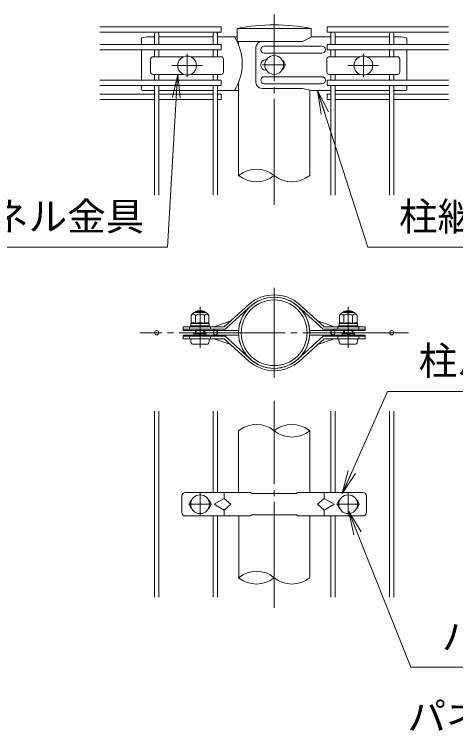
# Model space of a CAD drawing. Units: millimetres, scale not verified. Extents: x -4200 to 4200, y -2970 to 2970.
# Drawn here: x 2234 to 2985, y 201 to 1424 of the extents above; entities that cross this region are included whole.
import ezdxf
from ezdxf.enums import TextEntityAlignment as Align

# ---------------------------------------------------------------- set-up
doc = ezdxf.new("R2010")
doc.units = ezdxf.units.MM
doc.header["$LTSCALE"] = 10
doc.linetypes.add('LONG_CHAIN', pattern=[21, 18, -1, 1, -1])
for name, color, linetype, lineweight in [('0-3_D-STR1', 1, 'Continuous', 9), ('0-4_D-BMK', 2, 'LONG_CHAIN', 9), ('0-5_D-STR-DIM', 7, 'Continuous', 9), ('0-6_0', 7, 'Continuous', 9), ('0-8_D-STR2', 7, 'Continuous', 9), ('0-9_D-STR3', 3, 'Continuous', 9), ('0-D_D-STR-TXT', 7, 'Continuous', 9)]:
    doc.layers.add(name, color=color, linetype=linetype, lineweight=lineweight)
doc.styles.add('ＭＳ ゴシック', font='')
doc.styles.get('ＭＳ ゴシック').set_extended_font_data('MS Gothic')

# ---------------------------------------------------------------- blocks, each defined once
blk = doc.blocks.new('_Open')
at = {"layer": '0-6_0'}
blk.add_line((-10, 1.667), (0, 0), dxfattribs=at)
blk.add_lwpolyline([(-10, -1.667), (0, 0), (-10, 0)], dxfattribs=at)

msp = doc.modelspace()

# ---------------------------------------------------------------- linework, layer by layer
at = {"layer": '0-3_D-STR1'}
for p, q in [((2739.38, 1400.46), (2613.58, 1400.46)), ((2613.58, 1400.46), (2613.58, 1378.46)), ((2739.38, 1385.79), (2739.38, 1400.46)), ((2724.44, 1378.46), (2613.58, 1378.46)), ((2615.98, 1378.46), (2615.98, 1372.64)), ((2615.98, 1308.71), (2615.98, 1150.46)), ((2736.98, 1150.46), (2736.98, 1295.69)), ((2615.98, 716.15), (2615.98, 611.15)), ((2736.98, 611.15), (2736.98, 716.15)), ((2616.09, 571.15), (2616.09, 466.15)), ((2736.98, 466.15), (2736.98, 571.15))]:
    msp.add_line(p, q, dxfattribs=at)
for radius in [60.5, 55.9]:
    msp.add_circle((2676.48, 882.82), radius, dxfattribs=at)
msp.add_arc((2676.48, 1078), 328.53, 78.96219, 101.03781, dxfattribs=at)
at = {"layer": '0-4_D-BMK'}
for p, q in [((2676.48, 1100.58), (2676.48, 1424.46)), ((2528.31, 1357.44), (2528.31, 1317.44)), ((2828.31, 1357.44), (2828.31, 1317.44)), ((2502.31, 1337.44), (2554.31, 1337.44)), ((2656.48, 1338.46), (2696.48, 1338.46)), ((2802.31, 1337.44), (2854.31, 1337.44)), ((2676.48, 959.02), (2676.48, 806.62)), ((2550.4, 857.42), (2550.4, 927.07)), ((2802.56, 857.42), (2802.56, 927.07)), ((2905.08, 882.82), (2447.88, 882.82)), ((2676.48, 415.03), (2676.48, 767.28)), ((2550.48, 571.15), (2550.48, 611.15)), ((2802.48, 571.15), (2802.48, 611.15)), ((2530.48, 591.15), (2570.48, 591.15)), ((2782.48, 591.15), (2822.48, 591.15))]:
    msp.add_line(p, q, dxfattribs=at)
at = {"layer": '0-5_D-STR-DIM'}
for centre, radius, start, end in [((2646.23, 1113.14), 48.04, 50.97549, 129.02451), ((2646.23, 1187.78), 48.04, 230.97549, 309.02451), ((2706.73, 1187.78), 48.04, 230.97549, 309.02451), ((2646.23, 678.83), 48.04, 50.97549, 129.02451), ((2706.73, 678.83), 48.04, 50.97549, 129.02451), ((2706.73, 753.48), 48.04, 230.97549, 309.02451), ((2646.28, 428.96), 47.91, 50.92646, 129.07354), ((2646.28, 503.34), 47.91, 230.92646, 309.07354), ((2706.73, 503.48), 48.04, 230.97549, 309.02451)]:
    msp.add_arc(centre, radius, start, end, dxfattribs=at)
at = {"layer": '0-8_D-STR2'}
for p, q in [((2380.08, 1403.46), (2586.48, 1403.46)), ((2586.48, 1403.46), (2586.48, 1394.46)), ((2972.88, 1403.46), (2766.48, 1403.46)), ((2766.48, 1403.46), (2766.48, 1394.46)), ((2380.08, 1394.46), (2586.48, 1394.46)), ((2472.88, 1373.21), (2472.88, 1390.86)), ((2480.08, 1373.21), (2480.08, 1390.86)), ((2572.88, 1373.21), (2572.88, 1390.86)), ((2580.08, 1373.21), (2580.08, 1390.86)), ((2972.88, 1394.46), (2766.48, 1394.46)), ((2772.88, 1373.21), (2772.88, 1390.86)), ((2780.08, 1373.21), (2780.08, 1390.86)), ((2872.88, 1373.21), (2872.88, 1390.86)), ((2880.08, 1373.21), (2880.08, 1390.86)), ((2380.08, 1373.21), (2586.48, 1373.21)), ((2586.48, 1373.21), (2586.48, 1364.21)), ((2972.88, 1373.21), (2766.48, 1373.21)), ((2766.48, 1373.21), (2766.48, 1364.21)), ((2380.08, 1364.21), (2586.48, 1364.21)), ((2472.88, 1352.44), (2472.88, 1364.21)), ((2480.08, 1352.44), (2480.08, 1364.21)), ((2572.88, 1352.44), (2572.88, 1364.21)), ((2580.08, 1352.44), (2580.08, 1364.21)), ((2972.88, 1364.21), (2766.48, 1364.21)), ((2772.88, 1352.44), (2772.88, 1364.21)), ((2780.08, 1352.44), (2780.08, 1364.21)), ((2872.88, 1352.44), (2872.88, 1364.21)), ((2880.08, 1352.44), (2880.08, 1364.21)), ((2472.88, 1312.71), (2472.88, 1322.44)), ((2480.08, 1312.71), (2480.08, 1322.44)), ((2572.88, 1312.71), (2572.88, 1322.44)), ((2580.08, 1312.71), (2580.08, 1322.44)), ((2772.88, 1312.71), (2772.88, 1322.44)), ((2780.08, 1312.71), (2780.08, 1322.44)), ((2872.88, 1312.71), (2872.88, 1322.44)), ((2880.08, 1312.71), (2880.08, 1322.44)), ((2380.08, 1312.71), (2586.48, 1312.71)), ((2586.48, 1312.71), (2586.48, 1303.71)), ((2972.88, 1312.71), (2766.48, 1312.71)), ((2766.48, 1312.71), (2766.48, 1303.71)), ((2380.08, 1303.71), (2586.48, 1303.71)), ((2472.88, 1117.13), (2472.88, 1303.71)), ((2480.08, 1117.13), (2480.08, 1303.71)), ((2572.88, 1117.13), (2572.88, 1303.71)), ((2580.08, 1117.13), (2580.08, 1303.71)), ((2972.88, 1303.71), (2766.48, 1303.71)), ((2772.88, 1117.13), (2772.88, 1303.71)), ((2780.08, 1117.13), (2780.08, 1303.71)), ((2872.88, 1117.13), (2872.88, 1303.71)), ((2880.08, 1117.13), (2880.08, 1303.71)), ((2380.08, 1288.64), (2472.88, 1288.64)), ((2480.08, 1288.64), (2572.88, 1288.64)), ((2580.08, 1288.64), (2586.48, 1288.64)), ((2586.48, 1288.64), (2586.48, 1279.64)), ((2772.88, 1288.64), (2766.48, 1288.64)), ((2766.48, 1288.64), (2766.48, 1279.64)), ((2872.88, 1288.64), (2780.08, 1288.64)), ((2972.88, 1288.64), (2880.08, 1288.64)), ((2380.08, 1279.64), (2472.88, 1279.64)), ((2480.08, 1279.64), (2572.88, 1279.64)), ((2580.08, 1279.64), (2586.48, 1279.64)), ((2772.88, 1279.64), (2766.48, 1279.64)), ((2872.88, 1279.64), (2780.08, 1279.64)), ((2972.88, 1279.64), (2880.08, 1279.64)), ((2472.88, 432.82), (2472.88, 749.49)), ((2480.08, 432.82), (2480.08, 749.49)), ((2572.88, 612.15), (2572.88, 749.49)), ((2580.08, 612.15), (2580.08, 749.49)), ((2772.88, 612.15), (2772.88, 749.49)), ((2780.08, 612.15), (2780.08, 749.49)), ((2872.88, 432.82), (2872.88, 749.49)), ((2880.08, 432.82), (2880.08, 749.49)), ((2572.88, 432.82), (2572.88, 570.15)), ((2580.08, 432.82), (2580.08, 570.15)), ((2772.88, 432.82), (2772.88, 570.15)), ((2780.08, 432.82), (2780.08, 570.15))]:
    msp.add_line(p, q, dxfattribs=at)
for centre in [(2476.48, 882.82), (2576.48, 882.82), (2776.48, 882.82), (2876.48, 882.82)]:
    msp.add_circle(centre, 3.6, dxfattribs=at)
for centre in [(2476.48, 1390.86), (2576.48, 1390.86), (2776.48, 1390.86), (2876.48, 1390.86)]:
    msp.add_arc(centre, 3.6, 0, 180, dxfattribs=at)
at = {"layer": '0-9_D-STR3'}
for p, q in [((2460.48, 1386.46), (2450.48, 1384.46)), ((2450.48, 1384.46), (2450.48, 1373.21)), ((2460.48, 1386.46), (2472.88, 1386.46)), ((2480.08, 1386.46), (2572.88, 1386.46)), ((2580.08, 1386.46), (2612.23, 1386.46)), ((2612.23, 1386.46), (2613.58, 1385.79)), ((2740.73, 1386.46), (2724.44, 1378.46)), ((2772.88, 1386.46), (2740.73, 1386.46)), ((2872.88, 1386.46), (2780.08, 1386.46)), ((2892.48, 1386.46), (2880.08, 1386.46)), ((2892.48, 1386.46), (2902.48, 1384.46)), ((2902.48, 1384.46), (2902.48, 1373.21)), ((2724.44, 1378.46), (2655.51, 1378.46)), ((2724.44, 1378.46), (2655.51, 1378.46)), ((2757.66, 1370.46), (2659.66, 1370.46)), ((2450.48, 1364.21), (2450.48, 1312.71)), ((2645.51, 1368.46), (2645.51, 1308.46)), ((2757.66, 1358.46), (2659.66, 1358.46)), ((2902.48, 1364.21), (2902.48, 1312.71)), ((2466.31, 1348.44), (2466.31, 1326.44)), ((2470.31, 1352.44), (2522.75, 1352.44)), ((2533.88, 1352.44), (2586.31, 1352.44)), ((2590.31, 1348.44), (2590.31, 1326.44)), ((2766.31, 1348.44), (2766.31, 1326.44)), ((2770.31, 1352.44), (2822.75, 1352.44)), ((2833.88, 1352.44), (2886.31, 1352.44)), ((2890.31, 1348.44), (2890.31, 1326.44)), ((2470.31, 1322.44), (2522.75, 1322.44)), ((2533.88, 1322.44), (2586.31, 1322.44)), ((2770.31, 1322.44), (2822.75, 1322.44)), ((2833.88, 1322.44), (2886.31, 1322.44)), ((2757.66, 1318.46), (2659.66, 1318.46)), ((2450.48, 1303.71), (2450.48, 1296.82)), ((2724.44, 1298.46), (2655.51, 1298.46)), ((2757.66, 1306.46), (2659.66, 1306.46)), ((2724.44, 1298.46), (2740.73, 1294.86)), ((2902.48, 1303.71), (2902.48, 1296.82)), ((2472.88, 1294.82), (2452.48, 1294.82)), ((2572.88, 1294.82), (2480.08, 1294.82)), ((2580.08, 1294.86), (2612.23, 1294.86)), ((2615.98, 1295.66), (2612.23, 1294.86)), ((2772.88, 1294.86), (2740.73, 1294.86)), ((2780.08, 1294.82), (2872.88, 1294.82)), ((2880.08, 1294.82), (2900.48, 1294.82)), ((2591.4, 892.86), (2633.56, 930.97)), ((2761.56, 892.86), (2719.39, 930.97)), ((2542.4, 917.44), (2542.4, 918.78)), ((2542.4, 918.78), (2558.4, 918.78)), ((2543.75, 917.44), (2543.75, 919.43)), ((2557.04, 917.44), (2557.04, 919.43)), ((2558.4, 917.44), (2558.4, 918.78)), ((2592.97, 888.86), (2636.23, 927.99)), ((2759.99, 888.86), (2716.73, 927.99)), ((2794.56, 917.44), (2794.56, 918.78)), ((2794.56, 918.78), (2810.56, 918.78)), ((2795.92, 917.44), (2795.92, 919.43)), ((2809.21, 917.44), (2809.21, 919.43)), ((2810.56, 917.44), (2810.56, 918.78)), ((2535.39, 912.43), (2535.39, 899.03)), ((2540.4, 917.44), (2560.4, 917.44)), ((2542.89, 912.43), (2542.89, 898.84)), ((2557.9, 912.43), (2557.9, 898.84)), ((2565.41, 912.43), (2565.41, 899.03)), ((2787.55, 912.43), (2787.55, 899.03)), ((2792.56, 917.44), (2812.56, 917.44)), ((2795.06, 912.43), (2795.06, 898.84)), ((2810.07, 912.43), (2810.07, 898.84)), ((2817.57, 912.43), (2817.57, 899.03)), ((2533.4, 893.84), (2536.28, 893.84)), ((2533.4, 893.84), (2533.4, 892.84)), ((2534.9, 898.75), (2534.9, 895.41)), ((2550.4, 898.84), (2534.95, 898.84)), ((2535.39, 899.03), (2535.04, 898.94)), ((2541.4, 894.44), (2535.07, 895.21)), ((2536.86, 894.02), (2538.02, 894.85)), ((2537.44, 893.21), (2539.46, 894.65)), ((2541.4, 894.44), (2559.4, 894.44)), ((2550.4, 898.84), (2565.85, 898.84)), ((2559.4, 894.44), (2565.72, 895.21)), ((2563.35, 893.21), (2561.34, 894.65)), ((2563.94, 894.02), (2562.78, 894.85)), ((2565.9, 898.7), (2565.9, 895.41)), ((2574.6, 892.86), (2602.48, 902.87)), ((2778.36, 892.86), (2750.48, 902.87)), ((2785.56, 893.84), (2788.44, 893.84)), ((2785.56, 893.84), (2785.56, 892.84)), ((2787.06, 898.75), (2787.06, 895.41)), ((2802.56, 898.84), (2787.11, 898.84)), ((2787.55, 899.03), (2787.21, 898.94)), ((2793.56, 894.44), (2787.24, 895.21)), ((2789.02, 894.02), (2790.18, 894.85)), ((2789.6, 893.21), (2791.62, 894.65)), ((2793.56, 894.44), (2811.56, 894.44)), ((2802.56, 898.84), (2818.01, 898.84)), ((2811.56, 894.44), (2817.89, 895.21)), ((2815.52, 893.21), (2813.5, 894.65)), ((2816.1, 894.02), (2814.94, 894.85)), ((2818.06, 898.7), (2818.06, 895.41)), ((2591.4, 892.86), (2521.5, 892.86)), ((2521.5, 892.86), (2521.5, 886.86)), ((2592.97, 888.86), (2521.5, 888.86)), ((2614.31, 886.86), (2521.5, 886.86)), ((2532.39, 892.86), (2532.39, 888.86)), ((2542.4, 880.78), (2542.4, 886.84)), ((2543.75, 880.78), (2543.75, 886.84)), ((2557.04, 880.78), (2557.04, 886.84)), ((2558.4, 880.78), (2558.4, 886.84)), ((2568.4, 892.86), (2568.4, 888.86)), ((2573.4, 888.86), (2575.48, 886.86)), ((2738.65, 886.86), (2831.45, 886.86)), ((2759.99, 888.86), (2831.45, 888.86)), ((2761.56, 892.86), (2831.45, 892.86)), ((2779.56, 888.86), (2777.48, 886.86)), ((2784.56, 892.86), (2784.56, 888.86)), ((2794.56, 880.78), (2794.56, 886.84)), ((2795.92, 880.78), (2795.92, 886.84)), ((2809.21, 880.78), (2809.21, 886.84)), ((2810.56, 880.78), (2810.56, 886.84)), ((2820.57, 892.86), (2820.57, 888.86)), ((2831.45, 892.86), (2831.45, 886.86)), ((2521.5, 872.78), (2521.5, 878.78)), ((2614.31, 878.78), (2521.5, 878.78)), ((2592.97, 876.78), (2521.5, 876.78)), ((2591.4, 872.78), (2521.5, 872.78)), ((2532.39, 872.78), (2532.39, 876.78)), ((2539.76, 880.78), (2561.03, 880.78)), ((2539.76, 880.78), (2539.76, 878.78)), ((2548.28, 880.78), (2549.97, 878.78)), ((2550.82, 878.78), (2552.52, 880.78)), ((2561.03, 880.78), (2561.03, 878.78)), ((2568.4, 872.78), (2568.4, 876.78)), ((2573.4, 876.78), (2575.48, 878.78)), ((2574.6, 872.78), (2602.48, 862.77)), ((2591.4, 872.78), (2633.56, 834.67)), ((2592.97, 876.78), (2636.23, 837.66)), ((2759.99, 876.78), (2716.73, 837.66)), ((2761.56, 872.78), (2719.39, 834.67)), ((2738.65, 878.78), (2831.45, 878.78)), ((2778.36, 872.78), (2750.48, 862.77)), ((2759.99, 876.78), (2831.45, 876.78)), ((2761.56, 872.78), (2831.45, 872.78)), ((2779.56, 876.78), (2777.48, 878.78)), ((2784.56, 872.78), (2784.56, 876.78)), ((2791.93, 880.78), (2813.2, 880.78)), ((2791.93, 880.78), (2791.93, 878.78)), ((2800.44, 880.78), (2802.14, 878.78)), ((2802.99, 878.78), (2804.68, 880.78)), ((2813.2, 880.78), (2813.2, 878.78)), ((2820.57, 872.78), (2820.57, 876.78)), ((2831.45, 872.78), (2831.45, 878.78)), ((2537.4, 863.18), (2563.4, 863.18)), ((2789.56, 863.18), (2815.56, 863.18)), ((2519.48, 605.15), (2519.48, 577.15)), ((2525.48, 611.15), (2636.48, 611.15)), ((2574.48, 591.15), (2591.48, 601.15)), ((2591.48, 611.15), (2591.48, 601.15)), ((2638.48, 609.15), (2636.48, 611.15)), ((2638.48, 609.15), (2714.48, 609.15)), ((2714.48, 609.15), (2716.48, 611.15)), ((2716.48, 611.15), (2827.48, 611.15)), ((2761.48, 601.15), (2750.48, 591.15)), ((2761.48, 611.15), (2761.48, 601.15)), ((2778.48, 591.15), (2761.48, 601.15)), ((2833.48, 605.15), (2833.48, 577.15)), ((2574.48, 591.15), (2591.48, 581.15)), ((2750.48, 591.15), (2761.48, 581.15)), ((2778.48, 591.15), (2761.48, 581.15)), ((2761.48, 581.15), (2761.48, 571.15)), ((2525.48, 571.15), (2636.48, 571.15)), ((2638.48, 573.15), (2636.48, 571.15)), ((2638.48, 573.15), (2714.48, 573.15)), ((2714.48, 573.15), (2716.48, 571.15)), ((2716.48, 571.15), (2827.48, 571.15))]:
    msp.add_line(p, q, dxfattribs=at)
for points in [[(2564.52, 893.84), (2567.4, 893.84), (2567.4, 892.84)], [(2816.68, 893.84), (2819.56, 893.84), (2819.56, 892.84)], [(2591.48, 601.15), (2602.48, 591.15), (2591.48, 581.15), (2591.48, 571.15)]]:
    msp.add_lwpolyline(points, dxfattribs=at)
for centre in [(2528.31, 1337.44), (2676.48, 1338.46), (2828.31, 1337.44), (2550.48, 591.15), (2802.48, 591.15)]:
    msp.add_circle(centre, 16, dxfattribs=at)
for centre, radius, start, end in [((2534.75, 1340.68), 87.29, 328.33972, 31.66028), ((2655.51, 1368.46), 10, 90, 180), ((2659.66, 1364.46), 6, 90, 270), ((2757.66, 1364.46), 6, 270, 90), ((2470.31, 1348.44), 4, 90, 180), ((2586.31, 1348.44), 4, 0, 90), ((2662.66, 1338.46), 9, 90, 270), ((2685.95, 1338.46), 9, 300.04449, 59.95551), ((2770.31, 1348.44), 4, 90, 180), ((2886.31, 1348.44), 4, 0, 90), ((2470.31, 1326.44), 4, 180, 270), ((2586.31, 1326.44), 4, 270, 0), ((2770.31, 1326.44), 4, 180, 270), ((2886.31, 1326.44), 4, 270, 0), ((2659.66, 1312.46), 6, 90, 270), ((2757.66, 1312.46), 6, 270, 90), ((2655.51, 1308.46), 10, 180, 270), ((2452.48, 1296.82), 2, 180, 270), ((2900.48, 1296.82), 2, 270, 0), ((2676.48, 882.82), 60.5, 5.54441, 174.45559), ((2676.48, 882.82), 64.5, 48.29058, 131.70942), ((2550.4, 903.78), 17, 61.92751, 118.07249), ((2802.56, 903.78), 17, 61.92751, 118.07249), ((2548.91, 903.89), 16, 122.13463, 147.68315), ((2539.14, 910.39), 4.27, 28.45309, 151.54691), ((2550.4, 900.91), 13.75, 90, 123.09348), ((2550.4, 900.91), 13.75, 56.90652, 90), ((2561.65, 910.39), 4.27, 28.45309, 151.54691), ((2551.89, 903.89), 16, 32.31685, 57.86537), ((2801.07, 903.89), 16, 122.13463, 147.68315), ((2791.3, 910.39), 4.27, 28.45309, 151.54691), ((2802.56, 900.91), 13.75, 90, 123.09348), ((2802.56, 900.91), 13.75, 56.90652, 90), ((2813.82, 910.39), 4.27, 28.45309, 151.54691), ((2804.05, 903.89), 16, 32.31685, 57.86537), ((2535.1, 898.75), 0.2, 105, 180), ((2535.1, 895.41), 0.2, 180, 263), ((2539.14, 889.07), 10.65, 69.37322, 112.7756), ((2536.28, 894.84), 1, 270, 305.53768), ((2536.28, 894.84), 2, 270, 305.53768), ((2540.04, 893.84), 1, 123.43373, 125.53768), ((2550.4, 857.32), 42.38, 90, 100.20031), ((2550.4, 857.32), 42.38, 79.79969, 90), ((2561.65, 889.07), 10.65, 67.2244, 110.62678), ((2560.76, 893.84), 1, 54.46232, 56.56627), ((2564.52, 894.84), 2, 234.46232, 270), ((2564.52, 894.84), 1, 234.46232, 270), ((2565.7, 895.41), 0.2, 277, 0), ((2565.7, 898.7), 0.2, 0, 67.2244), ((2787.26, 898.75), 0.2, 105, 180), ((2787.26, 895.41), 0.2, 180, 263), ((2791.31, 889.07), 10.65, 69.37322, 112.7756), ((2788.44, 894.84), 1, 270, 305.53768), ((2788.44, 894.84), 2, 270, 305.53768), ((2792.2, 893.84), 1, 123.43373, 125.53768), ((2802.56, 857.32), 42.38, 90, 100.20031), ((2802.56, 857.32), 42.38, 79.79969, 90), ((2813.82, 889.07), 10.65, 67.2244, 110.62678), ((2812.92, 893.84), 1, 54.46232, 56.56627), ((2816.68, 894.84), 2, 234.46232, 270), ((2816.68, 894.84), 1, 234.46232, 270), ((2817.86, 895.41), 0.2, 277, 0), ((2817.86, 898.7), 0.2, 0, 67.2244), ((2614.27, 888.86), 2, 268.81211, 354.45559), ((2738.69, 888.86), 2, 185.54441, 271.18789), ((2614.27, 876.78), 2, 5.54441, 91.18789), ((2676.48, 882.82), 60.5, 185.54441, 354.45559), ((2738.69, 876.78), 2, 88.81211, 174.45559), ((2676.48, 882.82), 64.5, 228.29058, 311.70942), ((2525.48, 605.15), 6, 90, 180), ((2827.48, 605.15), 6, 0, 90), ((2541.48, 591.15), 9, 125.46791, 234.53209), ((2559.48, 591.15), 9, 305.46791, 54.53209), ((2793.48, 591.15), 9, 125.46791, 234.53209), ((2811.48, 591.15), 9, 305.46791, 54.53209), ((2525.48, 577.15), 6, 180, 270), ((2827.48, 577.15), 6, 270, 0)]:
    msp.add_arc(centre, radius, start, end, dxfattribs=at)
for centre, start_param, end_param in [((2537.4, 872.78), 1.5707963, 3.1415927), ((2563.4, 872.78), 3.1415927, 4.712389), ((2789.56, 872.78), 1.5707963, 3.1415927), ((2815.56, 872.78), 3.1415927, 4.712389)]:
    msp.add_ellipse(centre, major_axis=(0, 9.6), ratio=0.3125, start_param=start_param, end_param=end_param, dxfattribs=at)
at = {"layer": '0-D_D-STR-TXT'}
for points in [[(2126.94, 1028.34), (2495.07, 1028.34), (2512.2, 1320.44)], [(3079.58, 1028.34), (2836.01, 1028.34), (2751.02, 1292.95)], [(3178.24, 782.69), (2869.44, 782.69), (2793.07, 611.28)], [(3469.87, 314.25), (2909.31, 314.25), (2804.35, 576.98)]]:
    msp.add_lwpolyline(points, dxfattribs=at)

# ---------------------------------------------------------------- block references
at = {"layer": '0-D_D-STR-TXT', "xscale": 4, "yscale": 4}
for p, rotation in [((2512.31, 1322.44), 86.64453), ((2750.41, 1294.86), 107.80712), ((2792.26, 609.45), 245.98538), ((2803.61, 578.84), 111.7749)]:
    msp.add_blockref('_Open', p, dxfattribs=dict(at, rotation=rotation))

# ---------------------------------------------------------------- texts
at = {"layer": '0-D_D-STR-TXT', "style": 'ＭＳ ゴシック'}
for s, p in [('パネル金具', (2127.4, 1042.2)), ('柱継手', (2888.97, 1042.2)), ('柱バンド', (2922.4, 796.8)), ('バンドB.N（角根）', (2962.01, 328.74)), ('パネル金具', (2903.34, 191.76))]:
    msp.add_text(s, height=48.09, dxfattribs=at).set_placement(p, align=Align.BOTTOM_LEFT)

doc.saveas('drawing.dxf')
